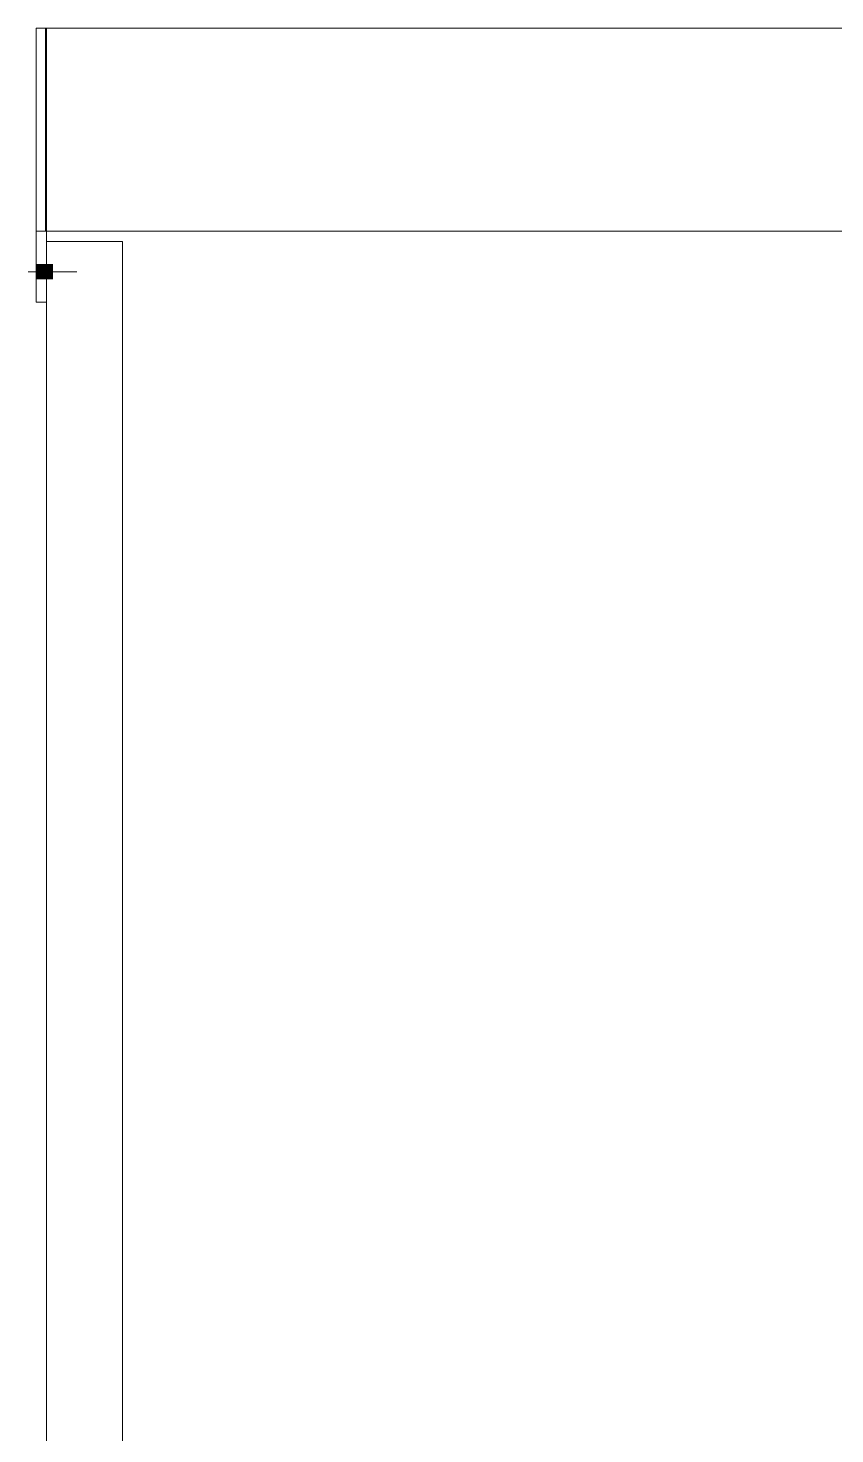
# Model space of a CAD drawing. Header units: millimetres. Extents: x -220592 to 404889, y -217665 to 38245.
# Drawn here: x 26443 to 27237, y -28650 to -27266 of the extents above; entities that cross this region are included whole.
import ezdxf

# ---------------------------------------------------------------- set-up
doc = ezdxf.new("R2010")
doc.units = ezdxf.units.MM
doc.linetypes.add('XKITLINE00', pattern=[0])
doc.layers.add('000 - 0_HIDE_OBJ_FRAMING_DEF_SUB_1', color=7, linetype='Continuous')

# ---------------------------------------------------------------- blocks, each defined once
blk = doc.blocks.new('*A14735')
at = {"layer": '000 - 0_HIDE_OBJ_FRAMING_DEF_SUB_1', "color": 7, "linetype": 'XKITLINE00', "lineweight": 0}
for p, q in [((-183.453349, 240.088511), (-184.203349, 240.088511)), ((-184.203349, 240.088511), (-184.203349, 222.288511)), ((-183.453349, 240.088511), (-183.453349, 222.288511))]:
    blk.add_line(p, q, dxfattribs=at)
blk = doc.blocks.new('*A14836')
at = {"layer": '000 - 0_HIDE_OBJ_FRAMING_DEF_SUB_1'}
for points in [[(-184.303, 239.859), (-184.203, 239.859), (-184.203, 239.719), (-184.303, 239.719)], [(-184.303, 239.859), (-184.203, 239.859), (-184.203, 239.719), (-184.303, 239.719)], [(-184.203, 239.859), (-184.138, 239.859), (-184.138, 239.719), (-184.203, 239.719)], [(-184.203, 239.859), (-184.138, 239.859), (-184.138, 239.719), (-184.203, 239.719)]]:
    blk.add_hatch(color=7, dxfattribs=at).paths.add_polyline_path(points, flags=17)
at = {"layer": '000 - 0_HIDE_OBJ_FRAMING_DEF_SUB_1', "color": 7, "linetype": 'XKITLINE00', "lineweight": 0}
for p, q in [((-184.383, 239.789), (-183.903, 239.789)), ((-184.383, 239.789), (-183.903, 239.789)), ((-184.303, 239.859), (-184.203, 239.859)), ((-184.303, 239.859), (-184.203, 239.859)), ((-184.203, 239.859), (-184.138, 239.859)), ((-184.203, 239.859), (-184.138, 239.859)), ((-184.303, 239.719), (-184.203, 239.719)), ((-184.303, 239.719), (-184.203, 239.719)), ((-184.203, 239.719), (-184.138, 239.719)), ((-184.203, 239.719), (-184.138, 239.719))]:
    blk.add_line(p, q, dxfattribs=at)
blk = doc.blocks.new('*A14837')
at = {"layer": '000 - 0_HIDE_OBJ_FRAMING_DEF_SUB_1', "color": 7, "linetype": 'XKITLINE00', "lineweight": 0}
for p, q in [((-184.211249, 242.188511), (-172.526009, 242.188511)), ((-184.211249, 240.188511), (-184.211249, 242.188511)), ((-171.648652, 242.188511), (-171.153485, 242.188511)), ((-184.211249, 240.188511), (-172.578083, 240.188511)), ((-171.648652, 240.188511), (-171.153485, 240.188511))]:
    blk.add_line(p, q, dxfattribs=at)
blk = doc.blocks.new('*A14838')
at = {"layer": '000 - 0_HIDE_OBJ_FRAMING_DEF_SUB_1', "color": 7, "linetype": 'XKITLINE00', "lineweight": 0}
for p, q in [((-184.303349, 242.188511), (-184.203349, 242.188511)), ((-184.303349, 239.488511), (-184.303349, 242.188511)), ((-184.203349, 242.188511), (-184.203349, 240.088511)), ((-184.303349, 240.188511), (-184.203349, 240.188511)), ((-184.303349, 239.488511), (-184.203349, 239.488511))]:
    blk.add_line(p, q, dxfattribs=at)
blk = doc.blocks.new('W-1-PP18-ST_20260402-011103_LOWER_PL')
at = {"layer": '000 - 0_HIDE_OBJ_FRAMING_DEF_SUB_1', "color": 7, "lineweight": 0, "xscale": 100, "yscale": 100, "zscale": 100}
for name in ['*A14838', '*A14837', '*A14735', '*A14836']:
    blk.add_blockref(name, (17759.3349, -35779.0805), dxfattribs=at)

msp = doc.modelspace()

# ---------------------------------------------------------------- block references
at = {"layer": 'Defpoints', "color": 7}
msp.add_blockref('W-1-PP18-ST_20260402-011103_LOWER_PL', (27121.4984, -15705.7702), dxfattribs=at)

doc.saveas('drawing.dxf')
